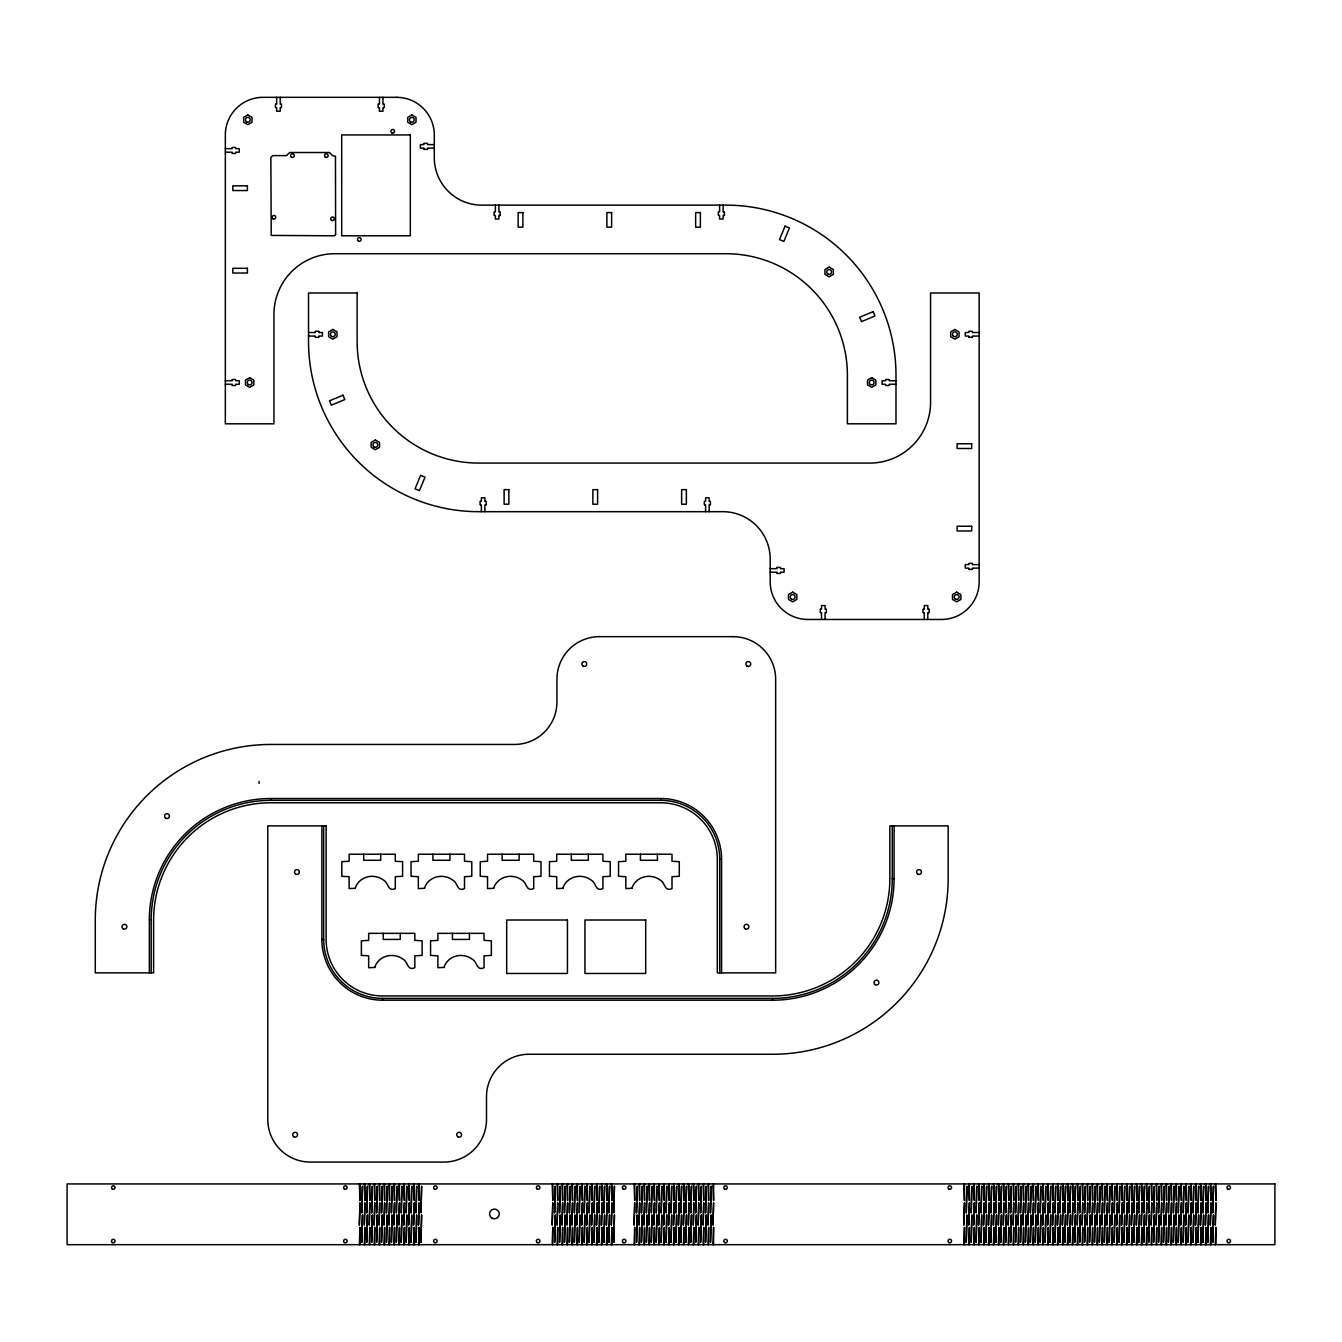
<?xml version="1.0" encoding="UTF-8"?>
<svg xmlns="http://www.w3.org/2000/svg" width="1342" height="1342" viewBox="0 0 1342 1342"><rect width="100%" height="100%" fill="white"/><g stroke="black" fill="none" stroke-linecap="round" stroke-linejoin="round"><path stroke-width="1.5" d="M275.731 104.072L276.704 104.072L276.704 97.329M281.199 104.072L280.226 104.072L280.226 97.329M378.461 104.072L379.434 104.072L379.434 97.329M383.929 104.072L382.956 104.072L382.956 97.329M275.731 107.712L276.704 107.712L276.704 111.235L280.226 111.235L280.226 107.712L281.199 107.712M378.461 107.712L379.434 107.712L379.434 111.235L382.956 111.235L382.956 107.712L383.929 107.712M424.223 143.326L427.259 143.326M434.305 144.601L427.561 144.601L427.561 143.628M232.401 147.402L235.437 147.402M434.305 148.123L427.561 148.123L427.561 149.096M225.339 148.677L232.082 148.677L232.082 147.704M424.223 149.398L427.259 149.398M225.339 152.2L232.082 152.2L232.082 153.173M232.401 153.474L235.437 153.474M494.41 211.868L495.383 211.868L495.383 205.125M499.878 211.868L498.905 211.868L498.905 205.125M718.641 211.868L719.614 211.868L719.614 205.125M724.11 211.868L723.137 211.868L723.137 205.125M494.41 215.508L495.383 215.508L495.383 219.031L498.905 219.031L498.905 215.508L499.878 215.508M718.641 215.508L719.614 215.508L719.614 219.031L723.137 219.031L723.137 215.508L724.11 215.508M315.571 331.256L318.608 331.256M969.075 331.256L972.111 331.256M308.526 332.531L315.269 332.531L315.269 331.558M979.157 332.531L972.413 332.531L972.413 331.558M308.526 336.054L315.269 336.054L315.269 337.027M979.157 336.054L972.413 336.054L972.413 337.027M315.571 337.328L318.608 337.328M969.075 337.328L972.111 337.328M232.401 379.467L235.437 379.467M885.905 379.467L888.941 379.467M225.339 380.742L232.082 380.742L232.082 379.769M895.986 380.742L889.243 380.742L889.243 379.769M225.339 384.265L232.082 384.265L232.082 385.238M895.986 384.265L889.243 384.265L889.243 385.238M232.401 385.54L235.437 385.54M885.905 385.54L888.941 385.54M480.402 501.287L481.375 501.287L481.375 497.765L484.898 497.765L484.898 501.287L485.871 501.287M704.634 501.287L705.607 501.287L705.607 497.765L709.13 497.765L709.13 501.287L710.103 501.287M480.402 504.928L481.375 504.928L481.375 511.671M485.871 504.928L484.898 504.928L484.898 511.671M704.634 504.928L705.607 504.928L705.607 511.671M710.103 504.928L709.13 504.928L709.13 511.671M969.075 563.321L972.111 563.321M979.157 564.596L972.413 564.596L972.413 563.623M777.236 567.398L780.272 567.398M979.157 568.119L972.413 568.119L972.413 569.092M770.191 568.673L776.934 568.673L776.934 567.7M969.075 569.394L972.111 569.394M770.191 572.195L776.934 572.195L776.934 573.168M777.236 573.47L780.272 573.47M820.566 609.083L821.539 609.083L821.539 605.561L825.062 605.561L825.062 609.083L826.035 609.083M923.313 609.083L924.286 609.083L924.286 605.561L927.808 605.561L927.808 609.083L928.781 609.083M820.566 612.724L821.539 612.724L821.539 619.467M826.035 612.724L825.062 612.724L825.062 619.467M923.313 612.724L924.286 612.724L924.286 619.467M928.781 612.724L927.808 612.724L927.808 619.467M149.348 972.866L149.348 920.025A121.485 121.485 0 0 1 270.832 798.524L660.834 798.524A60.742 60.742 0 0 1 721.577 859.283L721.577 972.866M151.176 972.866L151.176 920.025A119.673 119.673 0 0 1 270.832 800.352L660.834 800.352A58.931 58.931 0 0 1 719.748 859.283L719.748 972.866M719.748 859.283L721.577 859.283M323.69 825.867L323.69 939.45A58.931 58.931 0 0 0 382.604 998.381L772.606 998.381A119.673 119.673 0 0 0 892.262 878.708L894.091 878.708L894.091 825.867M149.348 920.025L151.176 920.025M321.862 825.867L321.862 939.45L323.69 939.45M321.862 939.45A60.742 60.742 0 0 0 382.604 1000.193L772.606 1000.193A121.485 121.485 0 0 0 894.091 878.708M1215.902 1183.929L1215.902 1200.57L1215.282 1183.929M1215.902 1244.671L1215.902 1227.309L1215.282 1244.671M1210.97 1183.929L1210.97 1200.57L1210.35 1183.929M1210.97 1244.671L1210.97 1227.309L1210.35 1244.671M1206.039 1183.929L1206.039 1200.57L1205.435 1183.929M1206.039 1244.671L1206.039 1227.309L1205.435 1244.671M1201.107 1183.929L1201.107 1200.57L1200.503 1183.929M1201.107 1244.671L1201.107 1227.309L1200.503 1244.671M1196.175 1183.929L1196.175 1200.57L1195.571 1183.929M1196.175 1244.671L1196.175 1227.309L1195.571 1244.671M1191.243 1183.929L1191.243 1200.57L1190.639 1183.929M1191.243 1244.671L1191.243 1227.309L1190.639 1244.671M1186.311 1183.929L1186.311 1200.57L1185.707 1183.929M1186.311 1244.671L1186.311 1227.309L1185.707 1244.671M1181.379 1183.929L1181.379 1200.57L1180.775 1183.929M1181.379 1244.671L1181.379 1227.309L1180.775 1244.671M1176.448 1183.929L1176.448 1200.57L1175.844 1183.929M1176.448 1244.671L1176.448 1227.309L1175.844 1244.671M1171.516 1183.929L1171.516 1200.57L1170.912 1183.929M1171.516 1244.671L1171.516 1227.309L1170.912 1244.671M1166.584 1183.929L1166.584 1200.57L1165.98 1183.929M1166.584 1244.671L1166.584 1227.309L1165.98 1244.671M1161.652 1183.929L1161.652 1200.57L1161.048 1183.929M1161.652 1244.671L1161.652 1227.309L1161.048 1244.671M1156.737 1183.929L1156.737 1200.57L1156.116 1183.929M1156.737 1244.671L1156.737 1227.309L1156.116 1244.671M1151.805 1183.929L1151.805 1200.57L1151.184 1183.929M1151.805 1244.671L1151.805 1227.309L1151.184 1244.671M1146.873 1183.929L1146.873 1200.57L1146.253 1183.929M1146.873 1244.671L1146.873 1227.309L1146.253 1244.671M1141.941 1183.929L1141.941 1200.57L1141.337 1183.929M1141.941 1244.671L1141.941 1227.309L1141.337 1244.671M1137.009 1183.929L1137.009 1200.57L1136.406 1183.929M1137.009 1244.671L1137.009 1227.309L1136.406 1244.671M1132.078 1183.929L1132.078 1200.57L1131.474 1183.929M1132.078 1244.671L1132.078 1227.309L1131.474 1244.671M1127.146 1183.929L1127.146 1200.57L1126.542 1183.929M1127.146 1244.671L1127.146 1227.309L1126.542 1244.671M1122.214 1183.929L1122.214 1200.57L1121.61 1183.929M1122.214 1244.671L1122.214 1227.309L1121.61 1244.671M1117.282 1183.929L1117.282 1200.57L1116.678 1183.929M1117.282 1244.671L1117.282 1227.309L1116.678 1244.671M1112.35 1183.929L1112.35 1200.57L1111.746 1183.929M1112.35 1244.671L1112.35 1227.309L1111.746 1244.671M1107.418 1183.929L1107.418 1200.57L1106.814 1183.929M1107.418 1244.671L1107.418 1227.309L1106.814 1244.671M1102.487 1183.929L1102.487 1200.57L1101.883 1183.929M1102.487 1244.671L1102.487 1227.309L1101.883 1244.671M1097.555 1183.929L1097.555 1200.57L1096.951 1183.929M1097.555 1244.671L1097.555 1227.309L1096.951 1244.671M1092.64 1183.929L1092.64 1200.57L1092.019 1183.929M1092.64 1244.671L1092.64 1227.309L1092.019 1244.671M1087.708 1183.929L1087.708 1200.57L1087.087 1183.929M1087.708 1244.671L1087.708 1227.309L1087.087 1244.671M1082.776 1183.929L1082.776 1200.57L1082.155 1183.929M1082.776 1244.671L1082.776 1227.309L1082.155 1244.671M1077.844 1183.929L1077.844 1200.57L1077.24 1183.929M1077.844 1244.671L1077.844 1227.309L1077.24 1244.671M1072.912 1183.929L1072.912 1200.57L1072.308 1183.929M1072.912 1244.671L1072.912 1227.309L1072.308 1244.671M1067.98 1183.929L1067.98 1200.57L1067.376 1183.929M1067.98 1244.671L1067.98 1227.309L1067.376 1244.671M1063.049 1183.929L1063.049 1200.57L1062.445 1183.929M1063.049 1244.671L1063.049 1227.309L1062.445 1244.671M1058.117 1183.929L1058.117 1200.57L1057.513 1183.929M1058.117 1244.671L1058.117 1227.309L1057.513 1244.671M1053.185 1183.929L1053.185 1200.57L1052.581 1183.929M1053.185 1244.671L1053.185 1227.309L1052.581 1244.671M1048.253 1183.929L1048.253 1200.57L1047.649 1183.929M1048.253 1244.671L1048.253 1227.309L1047.649 1244.671M1043.321 1183.929L1043.321 1200.57L1042.717 1183.929M1043.321 1244.671L1043.321 1227.309L1042.717 1244.671M1038.389 1183.929L1038.389 1200.57L1037.785 1183.929M1038.389 1244.671L1038.389 1227.309L1037.785 1244.671M1033.457 1183.929L1033.457 1200.57L1032.854 1183.929M1033.457 1244.671L1033.457 1227.309L1032.854 1244.671M1028.542 1183.929L1028.542 1200.57L1027.922 1183.929M1028.542 1244.671L1028.542 1227.309L1027.922 1244.671M1023.611 1183.929L1023.611 1200.57L1022.99 1183.929M1023.611 1244.671L1023.611 1227.309L1022.99 1244.671M1018.679 1183.929L1018.679 1200.57L1018.058 1183.929M1018.679 1244.671L1018.679 1227.309L1018.058 1244.671M1013.747 1183.929L1013.747 1200.57L1013.143 1183.929M1013.747 1244.671L1013.747 1227.309L1013.143 1244.671M1008.815 1183.929L1008.815 1200.57L1008.211 1183.929M1008.815 1244.671L1008.815 1227.309L1008.211 1244.671M1003.883 1183.929L1003.883 1200.57L1003.279 1183.929M1003.883 1244.671L1003.883 1227.309L1003.279 1244.671M998.951 1183.929L998.951 1200.57L998.347 1183.929M998.951 1244.671L998.951 1227.309L998.347 1244.671M994.019 1183.929L994.019 1200.57L993.416 1183.929M994.019 1244.671L994.019 1227.309L993.416 1244.671M989.088 1183.929L989.088 1200.57L988.484 1183.929M989.088 1244.671L989.088 1227.309L988.484 1244.671M984.156 1183.929L984.156 1200.57L983.552 1183.929M984.156 1244.671L984.156 1227.309L983.552 1244.671M979.224 1183.929L979.224 1200.57L978.62 1183.929M979.224 1244.671L979.224 1227.309L978.62 1244.671M974.292 1183.929L974.292 1200.57L973.688 1183.929M974.292 1244.671L974.292 1227.309L973.688 1244.671M969.36 1183.929L969.36 1200.57L968.756 1183.929M969.36 1244.671L969.36 1227.309L968.756 1244.671M968.773 331.558L968.773 332.531L965.25 332.531L965.25 336.054L968.773 336.054L968.773 337.027M968.773 563.623L968.773 564.596L965.25 564.596L965.25 568.119L968.773 568.119L968.773 569.092M964.445 1183.929L964.445 1200.57L963.824 1183.929M964.445 1244.671L964.445 1227.309L963.824 1244.671M929.083 609.385L929.083 612.422M923.011 609.385L923.011 612.422M892.262 825.867L892.262 878.708M885.586 379.769L885.586 380.742L882.063 380.742L882.063 384.265L885.586 384.265L885.586 385.238M826.337 609.385L826.337 612.422M820.264 609.385L820.264 612.422M780.574 567.7L780.574 568.673L784.097 568.673L784.097 572.195L780.574 572.195L780.574 573.168M772.606 998.381L772.606 1000.193M724.412 212.17L724.412 215.206M718.339 212.17L718.339 215.206M713.592 1183.929L713.592 1200.57L712.988 1183.929M713.592 1244.671L713.592 1227.309L712.988 1244.671M710.404 501.589L710.404 504.626M708.66 1183.929L708.66 1200.57L708.056 1183.929M708.66 1244.671L708.66 1227.309L708.056 1244.671M704.332 501.589L704.332 504.626M703.745 1183.929L703.745 1200.57L703.124 1183.929M703.745 1244.671L703.745 1227.309L703.124 1244.671M698.813 1183.929L698.813 1200.57L698.192 1183.929M698.813 1244.671L698.813 1227.309L698.192 1244.671M693.881 1183.929L693.881 1200.57L693.26 1183.929M693.881 1244.671L693.881 1227.309L693.26 1244.671M688.949 1183.929L688.949 1200.57L688.345 1183.929M688.949 1244.671L688.949 1227.309L688.345 1244.671M684.017 1183.929L684.017 1200.57L683.413 1183.929M684.017 1244.671L684.017 1227.309L683.413 1244.671M679.086 1183.929L679.086 1200.57L678.482 1183.929M679.086 1244.671L679.086 1227.309L678.482 1244.671M674.154 1183.929L674.154 1200.57L673.55 1183.929M674.154 1244.671L674.154 1227.309L673.55 1244.671M669.222 1183.929L669.222 1200.57L668.618 1183.929M669.222 1244.671L669.222 1227.309L668.618 1244.671M664.29 1183.929L664.29 1200.57L663.686 1183.929M664.29 1244.671L664.29 1227.309L663.686 1244.671M660.834 798.524L660.834 800.352M659.358 1183.929L659.358 1200.57L658.754 1183.929M659.358 1244.671L659.358 1227.309L658.754 1244.671M657.412 854.217L657.412 860.289L640.402 860.289L640.402 854.217M654.426 1183.929L654.426 1200.57L653.822 1183.929M654.426 1244.671L654.426 1227.309L653.822 1244.671M649.494 1183.929L649.494 1200.57L648.891 1183.929M649.494 1244.671L649.494 1227.309L648.891 1244.671M644.563 1183.929L644.563 1200.57L643.959 1183.929M644.563 1244.671L644.563 1227.309L643.959 1244.671M639.648 1183.929L639.648 1200.57L639.027 1183.929M639.648 1244.671L639.648 1227.309L639.027 1244.671M634.716 1183.929L634.716 1200.57L634.095 1183.929M634.716 1244.671L634.716 1227.309L634.095 1244.671M611.952 1183.929L611.952 1200.57L611.348 1183.929M611.952 1244.671L611.952 1227.309L611.348 1244.671M607.02 1183.929L607.02 1200.57L606.416 1183.929M607.02 1244.671L607.02 1227.309L606.416 1244.671M602.088 1183.929L602.088 1200.57L601.484 1183.929M602.088 1244.671L602.088 1227.309L601.484 1244.671M597.156 1183.929L597.156 1200.57L596.553 1183.929M597.156 1244.671L597.156 1227.309L596.553 1244.671M592.225 1183.929L592.225 1200.57L591.621 1183.929M592.225 1244.671L592.225 1227.309L591.621 1244.671M588.333 854.217L588.333 860.289L571.323 860.289L571.323 854.217M587.31 1183.929L587.31 1200.57L586.689 1183.929M587.31 1244.671L587.31 1227.309L586.689 1244.671M582.378 1183.929L582.378 1200.57L581.757 1183.929M582.378 1244.671L582.378 1227.309L581.757 1244.671M577.446 1183.929L577.446 1200.57L576.842 1183.929M577.446 1244.671L577.446 1227.309L576.842 1244.671M572.514 1183.929L572.514 1200.57L571.91 1183.929M572.514 1244.671L572.514 1227.309L571.91 1244.671M567.582 1183.929L567.582 1200.57L566.978 1183.929M567.582 1244.671L567.582 1227.309L566.978 1244.671M562.65 1183.929L562.65 1200.57L562.046 1183.929M562.65 1244.671L562.65 1227.309L562.046 1244.671M557.718 1183.929L557.718 1200.57L557.115 1183.929M557.718 1244.671L557.718 1227.309L557.115 1244.671M552.787 1183.929L552.787 1200.57L552.183 1183.929M552.787 1244.671L552.787 1227.309L552.183 1244.671M519.119 854.217L519.119 860.289L502.109 860.289L502.109 854.217M500.18 212.17L500.18 215.206M494.108 212.17L494.108 215.206M486.173 501.589L486.173 504.626M480.1 501.589L480.1 504.626M469.465 933.344L469.465 939.417L452.455 939.417L452.455 933.344M449.922 854.217L449.922 860.289L432.912 860.289L432.912 854.217M423.921 143.628L423.921 144.601L420.398 144.601L420.398 148.123L423.921 148.123L423.921 149.096M419.14 1183.929L419.14 1200.57L418.536 1183.929M419.14 1244.671L419.14 1227.309L418.536 1244.671M414.225 1183.929L414.225 1200.57L413.604 1183.929M414.225 1244.671L414.225 1227.309L413.604 1244.671M409.293 1183.929L409.293 1200.57L408.673 1183.929M409.293 1244.671L409.293 1227.309L408.673 1244.671M404.361 1183.929L404.361 1200.57L403.741 1183.929M404.361 1244.671L404.361 1227.309L403.741 1244.671M400.251 933.344L400.251 939.417L383.242 939.417L383.242 933.344M399.43 1183.929L399.43 1200.57L398.826 1183.929M399.43 1244.671L399.43 1227.309L398.826 1244.671M394.498 1183.929L394.498 1200.57L393.894 1183.929M394.498 1244.671L394.498 1227.309L393.894 1244.671M389.566 1183.929L389.566 1200.57L388.962 1183.929M389.566 1244.671L389.566 1227.309L388.962 1244.671M384.634 1183.929L384.634 1200.57L384.03 1183.929M384.634 1244.671L384.634 1227.309L384.03 1244.671M384.231 104.374L384.231 107.41M382.604 998.381L382.604 1000.193M380.709 854.217L380.709 860.289L363.699 860.289L363.699 854.217M379.702 1183.929L379.702 1200.57L379.098 1183.929M379.702 1244.671L379.702 1227.309L379.098 1244.671M378.159 104.374L378.159 107.41M374.77 1183.929L374.77 1200.57L374.166 1183.929M374.77 1244.671L374.77 1227.309L374.166 1244.671M369.838 1183.929L369.838 1200.57L369.235 1183.929M369.838 1244.671L369.838 1227.309L369.235 1244.671M364.907 1183.929L364.907 1200.57L364.303 1183.929M364.907 1244.671L364.907 1227.309L364.303 1244.671M359.975 1183.929L359.975 1200.57L359.371 1183.929M359.975 1244.671L359.975 1227.309L359.371 1244.671M318.91 331.558L318.91 332.531L322.432 332.531L322.432 336.054L318.91 336.054L318.91 337.027M281.501 104.374L281.501 107.41M275.429 104.374L275.429 107.41M270.832 798.524L270.832 800.352M259.073 781.497L259.073 783.309M235.739 147.704L235.739 148.677L239.262 148.677L239.262 152.2L235.739 152.2L235.739 153.173M235.739 379.769L235.739 380.742L239.262 380.742L239.262 384.265L235.739 384.265L235.739 385.238M335.617 234.582L334.41 235.789L271.218 235.42L270.866 157.45L272.711 155.605L286.584 155.605L289.671 152.518L329.444 152.518L332.531 155.605L335.466 156.226L335.617 234.582M355.278 888.303L349.121 888.605L349.121 876.712L341.824 876.276L341.824 861.681L349.121 861.245L349.121 854.217L395.286 854.217L395.286 861.245L402.583 861.681L402.583 876.276L395.286 876.712L395.286 888.605C387.502 892.094 388.677 882.466 383.376 879.983C380.272 877.651 376.414 876.41 372.539 876.343C365.041 876.074 357.274 880.855 355.278 888.303M374.821 967.431L368.664 967.733L368.664 955.839L361.384 955.387L361.384 940.809L368.664 940.373L368.664 933.344L414.829 933.344L414.829 940.373L422.126 940.809L422.126 955.387L414.829 955.839L414.829 967.733C407.045 971.222 408.22 961.593 402.919 959.111C399.815 956.779 395.957 955.538 392.099 955.47C384.6 955.202 376.817 959.983 374.821 967.431M424.491 888.303L418.335 888.605L418.335 876.712L411.038 876.276L411.038 861.681L418.335 861.245L418.335 854.217L464.5 854.217L464.5 861.245L471.78 861.681L471.78 876.276L464.5 876.712L464.5 888.605C456.699 892.094 457.874 882.466 452.573 879.983C449.486 877.651 445.628 876.41 441.753 876.343C434.254 876.074 426.488 880.855 424.491 888.303M444.034 967.431L437.878 967.733L437.878 955.839L430.581 955.387L430.581 940.809L437.878 940.373L437.878 933.344L484.043 933.344L484.043 940.373L491.34 940.809L491.34 955.387L484.043 955.839L484.043 967.733C476.259 971.222 477.433 961.593 472.132 959.111C469.029 956.779 465.171 955.538 461.296 955.47C453.797 955.202 446.03 959.983 444.034 967.431M493.688 888.303L487.532 888.605L487.532 876.712L480.251 876.276L480.251 861.681L487.532 861.245L487.532 854.217L533.697 854.217L533.697 861.245L540.994 861.681L540.994 876.276L533.697 876.712L533.697 888.605C525.913 892.094 527.087 882.466 521.786 879.983C518.7 877.651 514.825 876.41 510.967 876.343C503.468 876.074 495.684 880.855 493.688 888.303M562.902 888.303L556.745 888.605L556.745 876.712L549.448 876.276L549.448 861.681L556.745 861.245L556.745 854.217L602.91 854.217L602.91 861.245L610.207 861.681L610.207 876.276L602.91 876.712L602.91 888.605C595.127 892.094 596.301 882.466 591 879.983C587.897 877.651 584.038 876.41 580.163 876.343C572.665 876.074 564.898 880.855 562.902 888.303M631.981 888.303L625.825 888.605L625.825 876.712L618.545 876.276L618.545 861.681L625.825 861.245L625.825 854.217L671.99 854.217L671.99 861.245L679.287 861.681L679.287 876.276L671.99 876.712L671.99 888.605C664.206 892.094 665.38 882.466 660.079 879.983C656.976 877.651 653.118 876.41 649.26 876.343C641.761 876.074 633.978 880.855 631.981 888.303M420.633 475.37L415.047 488.84L419.425 490.652L425.011 477.182L420.633 475.37M785.07 226.144L779.501 239.614L783.879 241.426L789.448 227.955L785.07 226.144M247.817 114.959L243.623 117.375L243.623 122.223L247.817 124.638L252.011 122.223L252.011 117.375L247.817 114.959M411.843 114.959L407.649 117.375L407.649 122.223L411.843 124.638L416.02 122.223L416.02 117.375L411.843 114.959M332.816 329.461L328.639 331.877L328.639 336.708L332.816 339.14L337.01 336.708L337.01 331.877L332.816 329.461M249.646 377.656L245.452 380.088L245.452 384.919L249.646 387.335L253.839 384.919L253.839 380.088L249.646 377.656M375.341 440.008L371.147 442.424L371.147 447.272L375.341 449.687L379.534 447.272L379.534 442.424L375.341 440.008M829.155 267.108L824.961 269.524L824.961 274.355L829.155 276.788L833.348 274.355L833.348 269.524L829.155 267.108M871.679 377.656L867.486 380.088L867.486 384.919L871.679 387.335L875.873 384.919L875.873 380.088L871.679 377.656M954.867 329.461L950.673 331.877L950.673 336.708L954.867 339.14L959.06 336.708L959.06 331.877L954.867 329.461M792.669 592.158L788.475 594.573L788.475 599.421L792.669 601.837L796.863 599.421L796.863 594.573L792.669 592.158M956.678 592.158L952.501 594.573L952.501 599.421L956.678 601.837L960.872 599.421L960.872 594.573L956.678 592.158M343.015 395.185L329.545 400.772L331.357 405.15L344.827 399.564L343.015 395.185M873.156 311.646L859.685 317.232L861.497 321.61L874.967 316.024L873.156 311.646M396.645 97.329L263.015 97.329A37.66 37.66 0 0 0 225.339 134.988L225.339 423.804L273.936 423.804L273.936 314.464A60.742 60.742 0 0 1 334.695 253.722L725.888 253.722A121.485 121.485 0 0 1 847.389 375.206L847.389 423.804L895.986 423.804L895.986 375.206A170.082 170.082 0 0 0 725.888 205.125L481.694 205.125A47.389 47.389 0 0 1 434.305 157.735L434.305 134.988A37.66 37.66 0 0 0 396.645 97.329M410.333 134.938L341.69 134.938L341.69 235.789L410.333 235.789L410.333 134.938M247.398 185.817L232.82 185.817L232.82 190.547L247.398 190.547L247.398 185.817M522.877 212.59L518.146 212.59L518.146 227.167L522.877 227.167L522.877 212.59M611.633 212.59L606.886 212.59L606.886 227.167L611.633 227.167L611.633 212.59M700.373 212.59L695.642 212.59L695.642 227.167L700.373 227.167L700.373 212.59M247.398 268.299L232.82 268.299L232.82 273.03L247.398 273.03L247.398 268.299M357.123 292.992L308.526 292.992L308.526 341.589A170.082 170.082 0 0 0 478.608 511.671L722.818 511.671A47.389 47.389 0 0 1 770.191 559.06L770.191 581.807A37.66 37.66 0 0 0 807.85 619.467L941.497 619.467A37.66 37.66 0 0 0 979.157 581.807L979.157 292.992L930.56 292.992L930.56 402.332A60.742 60.742 0 0 1 869.817 463.074L478.608 463.074A121.485 121.485 0 0 1 357.123 341.589L357.123 292.925M971.692 443.766L957.114 443.766L957.114 448.496L971.692 448.496L971.692 443.766M508.87 489.629L504.122 489.629L504.122 504.206L508.87 504.206L508.87 489.629M597.609 489.629L592.879 489.629L592.879 504.206L597.609 504.206L597.609 489.629M686.366 489.629L681.635 489.629L681.635 504.206L686.366 504.206L686.366 489.629M971.692 526.249L957.114 526.249L957.114 530.979L971.692 530.979L971.692 526.249M733.118 636.662L599.471 636.662A42.525 42.525 0 0 0 556.947 679.186L556.947 701.95A42.525 42.525 0 0 1 514.439 744.458L270.832 744.458A175.55 175.55 0 0 0 95.282 920.025L95.282 972.866L153.609 972.866L153.609 920.025A117.24 117.24 0 0 1 270.832 802.784L660.834 802.784A56.498 56.498 0 0 1 717.316 859.283L717.316 972.866L775.642 972.866L775.642 679.186A42.525 42.525 0 0 0 733.118 636.662M326.123 825.867L267.796 825.867L267.796 1119.547A42.525 42.525 0 0 0 310.321 1162.071L443.967 1162.071A42.525 42.525 0 0 0 486.492 1119.547L486.492 1096.783A42.525 42.525 0 0 1 529.016 1054.258L772.606 1054.258A175.55 175.55 0 0 0 948.157 878.708L948.157 825.867L889.847 825.867L889.847 878.708A117.24 117.24 0 0 1 772.606 995.949L382.604 995.949A56.498 56.498 0 0 1 326.123 939.45L326.123 825.867M567.431 920.008L506.689 920.008L506.689 973.47L567.431 973.47L567.431 920.008M645.687 920.008L584.944 920.008L584.944 973.47L645.687 973.47L645.687 920.008M1274.9 1183.929L67.1 1183.929L67.1 1244.671L1274.9 1244.671L1274.9 1183.929M362.441 1186.362L361.837 1212.732L362.441 1186.362M367.373 1186.362L366.769 1212.732L367.373 1186.362M372.304 1186.362L371.7 1212.732L372.304 1186.362M377.236 1186.362L376.632 1212.732L377.236 1186.362M382.168 1186.362L381.564 1212.732L382.168 1186.362M387.1 1186.362L386.496 1212.732L387.1 1186.362M392.032 1186.362L391.428 1212.732L392.032 1186.362M396.964 1186.362L396.36 1212.732L396.964 1186.362M401.895 1186.362L401.275 1212.732L401.895 1186.362M406.827 1186.362L406.207 1212.732L406.827 1186.362M411.759 1186.362L411.138 1212.732L411.759 1186.362M416.674 1186.362L416.07 1212.732L416.674 1186.362M421.606 1186.362L421.002 1212.732L421.606 1186.362M555.252 1186.362L554.649 1212.732L555.252 1186.362M560.184 1186.362L559.58 1212.732L560.184 1186.362M565.116 1186.362L564.512 1212.732L565.116 1186.362M570.048 1186.362L569.444 1212.732L570.048 1186.362M574.98 1186.362L574.376 1212.732L574.98 1186.362M579.912 1186.362L579.291 1212.732L579.912 1186.362M584.844 1186.362L584.223 1212.732L584.844 1186.362M589.775 1186.362L589.155 1212.732L589.775 1186.362M594.691 1186.362L594.087 1212.732L594.691 1186.362M599.622 1186.362L599.018 1212.732L599.622 1186.362M604.554 1186.362L603.95 1212.732L604.554 1186.362M609.486 1186.362L608.882 1212.732L609.486 1186.362M614.418 1186.362L613.814 1212.732L614.418 1186.362M637.182 1186.362L636.561 1212.732L637.182 1186.362M642.097 1186.362L641.493 1212.732L642.097 1186.362M647.029 1186.362L646.425 1212.732L647.029 1186.362M651.96 1186.362L651.356 1212.732L651.96 1186.362M656.892 1186.362L656.288 1212.732L656.892 1186.362M661.824 1186.362L661.22 1212.732L661.824 1186.362M666.756 1186.362L666.152 1212.732L666.756 1186.362M671.688 1186.362L671.084 1212.732L671.688 1186.362M676.62 1186.362L676.016 1212.732L676.62 1186.362M681.551 1186.362L680.948 1212.732L681.551 1186.362M686.483 1186.362L685.879 1212.732L686.483 1186.362M691.415 1186.362L690.794 1212.732L691.415 1186.362M696.347 1186.362L695.726 1212.732L696.347 1186.362M701.279 1186.362L700.658 1212.732L701.279 1186.362M706.194 1186.362L705.59 1212.732L706.194 1186.362M711.126 1186.362L710.522 1212.732L711.126 1186.362M966.911 1186.362L966.29 1212.732L966.911 1186.362M971.826 1186.362L971.222 1212.732L971.826 1186.362M976.758 1186.362L976.154 1212.732L976.758 1186.362M981.69 1186.362L981.086 1212.732L981.69 1186.362M986.622 1186.362L986.018 1212.732L986.622 1186.362M991.553 1186.362L990.95 1212.732L991.553 1186.362M996.485 1186.362L995.881 1212.732L996.485 1186.362M1001.417 1186.362L1000.813 1212.732L1001.417 1186.362M1006.349 1186.362L1005.745 1212.732L1006.349 1186.362M1011.281 1186.362L1010.677 1212.732L1011.281 1186.362M1016.213 1186.362L1015.609 1212.732L1016.213 1186.362M1021.145 1186.362L1020.524 1212.732L1021.145 1186.362M1026.076 1186.362L1025.456 1212.732L1026.076 1186.362M1031.008 1186.362L1030.388 1212.732L1031.008 1186.362M1035.923 1186.362L1035.319 1212.732L1035.923 1186.362M1040.855 1186.362L1040.251 1212.732L1040.855 1186.362M1045.787 1186.362L1045.183 1212.732L1045.787 1186.362M1050.719 1186.362L1050.115 1212.732L1050.719 1186.362M1055.651 1186.362L1055.047 1212.732L1055.651 1186.362M1060.583 1186.362L1059.979 1212.732L1060.583 1186.362M1065.514 1186.362L1064.911 1212.732L1065.514 1186.362M1070.446 1186.362L1069.842 1212.732L1070.446 1186.362M1075.378 1186.362L1074.774 1212.732L1075.378 1186.362M1080.31 1186.362L1079.706 1212.732L1080.31 1186.362M1085.242 1186.362L1084.621 1212.732L1085.242 1186.362M1090.174 1186.362L1089.553 1212.732L1090.174 1186.362M1095.089 1186.362L1094.485 1212.732L1095.089 1186.362M1100.021 1186.362L1099.417 1212.732L1100.021 1186.362M1104.952 1186.362L1104.349 1212.732L1104.952 1186.362M1109.884 1186.362L1109.28 1212.732L1109.884 1186.362M1114.816 1186.362L1114.212 1212.732L1114.816 1186.362M1119.748 1186.362L1119.144 1212.732L1119.748 1186.362M1124.68 1186.362L1124.076 1212.732L1124.68 1186.362M1129.612 1186.362L1129.008 1212.732L1129.612 1186.362M1134.544 1186.362L1133.94 1212.732L1134.544 1186.362M1139.475 1186.362L1138.872 1212.732L1139.475 1186.362M1144.407 1186.362L1143.787 1212.732L1144.407 1186.362M1149.339 1186.362L1148.718 1212.732L1149.339 1186.362M1154.271 1186.362L1153.65 1212.732L1154.271 1186.362M1159.186 1186.362L1158.582 1212.732L1159.186 1186.362M1164.118 1186.362L1163.514 1212.732L1164.118 1186.362M1169.05 1186.362L1168.446 1212.732L1169.05 1186.362M1173.982 1186.362L1173.378 1212.732L1173.982 1186.362M1178.913 1186.362L1178.31 1212.732L1178.913 1186.362M1183.845 1186.362L1183.241 1212.732L1183.845 1186.362M1188.777 1186.362L1188.173 1212.732L1188.777 1186.362M1193.709 1186.362L1193.105 1212.732L1193.709 1186.362M1198.641 1186.362L1198.037 1212.732L1198.641 1186.362M1203.573 1186.362L1202.969 1212.732L1203.573 1186.362M1208.505 1186.362L1207.884 1212.732L1208.505 1186.362M1213.436 1186.362L1212.816 1212.732L1213.436 1186.362M359.975 1203.002L359.371 1224.877L359.975 1203.002M364.907 1203.002L364.303 1224.877L364.907 1203.002M369.838 1203.002L369.235 1224.877L369.838 1203.002M374.77 1203.002L374.166 1224.877L374.77 1203.002M379.702 1203.002L379.098 1224.877L379.702 1203.002M384.634 1203.002L384.03 1224.877L384.634 1203.002M389.566 1203.002L388.962 1224.877L389.566 1203.002M394.498 1203.002L393.894 1224.877L394.498 1203.002M399.43 1203.002L398.826 1224.877L399.43 1203.002M404.361 1203.002L403.741 1224.877L404.361 1203.002M409.293 1203.002L408.673 1224.877L409.293 1203.002M414.225 1203.002L413.604 1224.877L414.225 1203.002M419.14 1203.002L418.536 1224.877L419.14 1203.002M552.787 1203.002L552.183 1224.877L552.787 1203.002M557.718 1203.002L557.115 1224.877L557.718 1203.002M562.65 1203.002L562.046 1224.877L562.65 1203.002M567.582 1203.002L566.978 1224.877L567.582 1203.002M572.514 1203.002L571.91 1224.877L572.514 1203.002M577.446 1203.002L576.842 1224.877L577.446 1203.002M582.378 1203.002L581.757 1224.877L582.378 1203.002M587.31 1203.002L586.689 1224.877L587.31 1203.002M592.225 1203.002L591.621 1224.877L592.225 1203.002M597.156 1203.002L596.553 1224.877L597.156 1203.002M602.088 1203.002L601.484 1224.877L602.088 1203.002M607.02 1203.002L606.416 1224.877L607.02 1203.002M611.952 1203.002L611.348 1224.877L611.952 1203.002M634.716 1203.002L634.095 1224.877L634.716 1203.002M639.648 1203.002L639.027 1224.877L639.648 1203.002M644.563 1203.002L643.959 1224.877L644.563 1203.002M649.494 1203.002L648.891 1224.877L649.494 1203.002M654.426 1203.002L653.822 1224.877L654.426 1203.002M659.358 1203.002L658.754 1224.877L659.358 1203.002M664.29 1203.002L663.686 1224.877L664.29 1203.002M669.222 1203.002L668.618 1224.877L669.222 1203.002M674.154 1203.002L673.55 1224.877L674.154 1203.002M679.086 1203.002L678.482 1224.877L679.086 1203.002M684.017 1203.002L683.413 1224.877L684.017 1203.002M688.949 1203.002L688.345 1224.877L688.949 1203.002M693.881 1203.002L693.26 1224.877L693.881 1203.002M698.813 1203.002L698.192 1224.877L698.813 1203.002M703.745 1203.002L703.124 1224.877L703.745 1203.002M708.66 1203.002L708.056 1224.877L708.66 1203.002M713.592 1203.002L712.988 1224.877L713.592 1203.002M964.445 1203.002L963.824 1224.877L964.445 1203.002M969.36 1203.002L968.756 1224.877L969.36 1203.002M974.292 1203.002L973.688 1224.877L974.292 1203.002M979.224 1203.002L978.62 1224.877L979.224 1203.002M984.156 1203.002L983.552 1224.877L984.156 1203.002M989.088 1203.002L988.484 1224.877L989.088 1203.002M994.019 1203.002L993.416 1224.877L994.019 1203.002M998.951 1203.002L998.347 1224.877L998.951 1203.002M1003.883 1203.002L1003.279 1224.877L1003.883 1203.002M1008.815 1203.002L1008.211 1224.877L1008.815 1203.002M1013.747 1203.002L1013.143 1224.877L1013.747 1203.002M1018.679 1203.002L1018.058 1224.877L1018.679 1203.002M1023.611 1203.002L1022.99 1224.877L1023.611 1203.002M1028.542 1203.002L1027.922 1224.877L1028.542 1203.002M1033.457 1203.002L1032.854 1224.877L1033.457 1203.002M1038.389 1203.002L1037.785 1224.877L1038.389 1203.002M1043.321 1203.002L1042.717 1224.877L1043.321 1203.002M1048.253 1203.002L1047.649 1224.877L1048.253 1203.002M1053.185 1203.002L1052.581 1224.877L1053.185 1203.002M1058.117 1203.002L1057.513 1224.877L1058.117 1203.002M1063.049 1203.002L1062.445 1224.877L1063.049 1203.002M1067.98 1203.002L1067.376 1224.877L1067.98 1203.002M1072.912 1203.002L1072.308 1224.877L1072.912 1203.002M1077.844 1203.002L1077.24 1224.877L1077.844 1203.002M1082.776 1203.002L1082.155 1224.877L1082.776 1203.002M1087.708 1203.002L1087.087 1224.877L1087.708 1203.002M1092.64 1203.002L1092.019 1224.877L1092.64 1203.002M1097.555 1203.002L1096.951 1224.877L1097.555 1203.002M1102.487 1203.002L1101.883 1224.877L1102.487 1203.002M1107.418 1203.002L1106.814 1224.877L1107.418 1203.002M1112.35 1203.002L1111.746 1224.877L1112.35 1203.002M1117.282 1203.002L1116.678 1224.877L1117.282 1203.002M1122.214 1203.002L1121.61 1224.877L1122.214 1203.002M1127.146 1203.002L1126.542 1224.877L1127.146 1203.002M1132.078 1203.002L1131.474 1224.877L1132.078 1203.002M1137.009 1203.002L1136.406 1224.877L1137.009 1203.002M1141.941 1203.002L1141.337 1224.877L1141.941 1203.002M1146.873 1203.002L1146.253 1224.877L1146.873 1203.002M1151.805 1203.002L1151.184 1224.877L1151.805 1203.002M1156.737 1203.002L1156.116 1224.877L1156.737 1203.002M1161.652 1203.002L1161.048 1224.877L1161.652 1203.002M1166.584 1203.002L1165.98 1224.877L1166.584 1203.002M1171.516 1203.002L1170.912 1224.877L1171.516 1203.002M1176.448 1203.002L1175.844 1224.877L1176.448 1203.002M1181.379 1203.002L1180.775 1224.877L1181.379 1203.002M1186.311 1203.002L1185.707 1224.877L1186.311 1203.002M1191.243 1203.002L1190.639 1224.877L1191.243 1203.002M1196.175 1203.002L1195.571 1224.877L1196.175 1203.002M1201.107 1203.002L1200.503 1224.877L1201.107 1203.002M1206.039 1203.002L1205.435 1224.877L1206.039 1203.002M1210.97 1203.002L1210.35 1224.877L1210.97 1203.002M1215.902 1203.002L1215.282 1224.877L1215.902 1203.002M362.441 1215.147L361.837 1242.239L362.441 1215.147M367.373 1215.147L366.769 1242.239L367.373 1215.147M372.304 1215.147L371.7 1242.239L372.304 1215.147M377.236 1215.147L376.632 1242.239L377.236 1215.147M382.168 1215.147L381.564 1242.239L382.168 1215.147M387.1 1215.147L386.496 1242.239L387.1 1215.147M392.032 1215.147L391.428 1242.239L392.032 1215.147M396.964 1215.147L396.36 1242.239L396.964 1215.147M401.895 1215.147L401.275 1242.239L401.895 1215.147M406.827 1215.147L406.207 1242.239L406.827 1215.147M411.759 1215.147L411.138 1242.239L411.759 1215.147M416.674 1215.147L416.07 1242.239L416.674 1215.147M421.606 1215.147L421.002 1242.239L421.606 1215.147M555.252 1215.147L554.649 1242.239L555.252 1215.147M560.184 1215.147L559.58 1242.239L560.184 1215.147M565.116 1215.147L564.512 1242.239L565.116 1215.147M570.048 1215.147L569.444 1242.239L570.048 1215.147M574.98 1215.147L574.376 1242.239L574.98 1215.147M579.912 1215.147L579.291 1242.239L579.912 1215.147M584.844 1215.147L584.223 1242.239L584.844 1215.147M589.775 1215.147L589.155 1242.239L589.775 1215.147M594.691 1215.147L594.087 1242.239L594.691 1215.147M599.622 1215.147L599.018 1242.239L599.622 1215.147M604.554 1215.147L603.95 1242.239L604.554 1215.147M609.486 1215.147L608.882 1242.239L609.486 1215.147M614.418 1215.147L613.814 1242.239L614.418 1215.147M637.182 1215.147L636.561 1242.239L637.182 1215.147M642.097 1215.147L641.493 1242.239L642.097 1215.147M647.029 1215.147L646.425 1242.239L647.029 1215.147M651.96 1215.147L651.356 1242.239L651.96 1215.147M656.892 1215.147L656.288 1242.239L656.892 1215.147M661.824 1215.147L661.22 1242.239L661.824 1215.147M666.756 1215.147L666.152 1242.239L666.756 1215.147M671.688 1215.147L671.084 1242.239L671.688 1215.147M676.62 1215.147L676.016 1242.239L676.62 1215.147M681.551 1215.147L680.948 1242.239L681.551 1215.147M686.483 1215.147L685.879 1242.239L686.483 1215.147M691.415 1215.147L690.794 1242.239L691.415 1215.147M696.347 1215.147L695.726 1242.239L696.347 1215.147M701.279 1215.147L700.658 1242.239L701.279 1215.147M706.194 1215.147L705.59 1242.239L706.194 1215.147M711.126 1215.147L710.522 1242.239L711.126 1215.147M966.911 1215.147L966.29 1242.239L966.911 1215.147M971.826 1215.147L971.222 1242.239L971.826 1215.147M976.758 1215.147L976.154 1242.239L976.758 1215.147M981.69 1215.147L981.086 1242.239L981.69 1215.147M986.622 1215.147L986.018 1242.239L986.622 1215.147M991.553 1215.147L990.95 1242.239L991.553 1215.147M996.485 1215.147L995.881 1242.239L996.485 1215.147M1001.417 1215.147L1000.813 1242.239L1001.417 1215.147M1006.349 1215.147L1005.745 1242.239L1006.349 1215.147M1011.281 1215.147L1010.677 1242.239L1011.281 1215.147M1016.213 1215.147L1015.609 1242.239L1016.213 1215.147M1021.145 1215.147L1020.524 1242.239L1021.145 1215.147M1026.076 1215.147L1025.456 1242.239L1026.076 1215.147M1031.008 1215.147L1030.388 1242.239L1031.008 1215.147M1035.923 1215.147L1035.319 1242.239L1035.923 1215.147M1040.855 1215.147L1040.251 1242.239L1040.855 1215.147M1045.787 1215.147L1045.183 1242.239L1045.787 1215.147M1050.719 1215.147L1050.115 1242.239L1050.719 1215.147M1055.651 1215.147L1055.047 1242.239L1055.651 1215.147M1060.583 1215.147L1059.979 1242.239L1060.583 1215.147M1065.514 1215.147L1064.911 1242.239L1065.514 1215.147M1070.446 1215.147L1069.842 1242.239L1070.446 1215.147M1075.378 1215.147L1074.774 1242.239L1075.378 1215.147M1080.31 1215.147L1079.706 1242.239L1080.31 1215.147M1085.242 1215.147L1084.621 1242.239L1085.242 1215.147M1090.174 1215.147L1089.553 1242.239L1090.174 1215.147M1095.089 1215.147L1094.485 1242.239L1095.089 1215.147M1100.021 1215.147L1099.417 1242.239L1100.021 1215.147M1104.952 1215.147L1104.349 1242.239L1104.952 1215.147M1109.884 1215.147L1109.28 1242.239L1109.884 1215.147M1114.816 1215.147L1114.212 1242.239L1114.816 1215.147M1119.748 1215.147L1119.144 1242.239L1119.748 1215.147M1124.68 1215.147L1124.076 1242.239L1124.68 1215.147M1129.612 1215.147L1129.008 1242.239L1129.612 1215.147M1134.544 1215.147L1133.94 1242.239L1134.544 1215.147M1139.475 1215.147L1138.872 1242.239L1139.475 1215.147M1144.407 1215.147L1143.787 1242.239L1144.407 1215.147M1149.339 1215.147L1148.718 1242.239L1149.339 1215.147M1154.271 1215.147L1153.65 1242.239L1154.271 1215.147M1159.186 1215.147L1158.582 1242.239L1159.186 1215.147M1164.118 1215.147L1163.514 1242.239L1164.118 1215.147M1169.05 1215.147L1168.446 1242.239L1169.05 1215.147M1173.982 1215.147L1173.378 1242.239L1173.982 1215.147M1178.913 1215.147L1178.31 1242.239L1178.913 1215.147M1183.845 1215.147L1183.241 1242.239L1183.845 1215.147M1188.777 1215.147L1188.173 1242.239L1188.777 1215.147M1193.709 1215.147L1193.105 1242.239L1193.709 1215.147M1198.641 1215.147L1198.037 1242.239L1198.641 1215.147M1203.573 1215.147L1202.969 1242.239L1203.573 1215.147M1208.505 1215.147L1207.884 1242.239L1208.505 1215.147M1213.436 1215.147L1212.816 1242.239L1213.436 1215.147M1227.745 1189.029A1.761 1.761 0 0 0 1230.497 1187.704A1.761 1.761 0 0 0 1227.964 1185.993A1.761 1.761 0 0 0 1227.745 1189.029M1227.745 1242.491A1.761 1.761 0 0 0 1230.497 1241.149A1.761 1.761 0 0 0 1227.964 1239.454A1.761 1.761 0 0 0 1227.745 1242.491M165.754 818.251A2.432 2.432 0 0 0 169.394 816.137A2.432 2.432 0 0 0 165.754 814.04A2.432 2.432 0 0 0 165.754 818.251M583.082 666.102A2.432 2.432 0 0 0 586.722 664.005A2.432 2.432 0 0 0 583.082 661.891A2.432 2.432 0 0 0 583.082 666.102M747.091 666.102A2.432 2.432 0 0 0 750.732 664.005A2.432 2.432 0 0 0 747.091 661.891A2.432 2.432 0 0 0 747.091 666.102M123.229 928.815A2.432 2.432 0 0 0 126.869 926.701A2.432 2.432 0 0 0 123.229 924.604A2.432 2.432 0 0 0 123.229 928.815M745.263 928.815A2.432 2.432 0 0 0 748.903 926.701A2.432 2.432 0 0 0 745.263 924.604A2.432 2.432 0 0 0 745.263 928.815M373.982 446.869A2.432 2.432 0 0 0 377.773 445.024A2.432 2.432 0 0 0 374.284 442.659A2.432 2.432 0 0 0 373.982 446.869M953.508 336.305A2.432 2.432 0 0 0 957.282 334.46A2.432 2.432 0 0 0 953.793 332.111A2.432 2.432 0 0 0 953.508 336.305M331.608 336.406A2.432 2.432 0 0 0 335.248 334.292A2.432 2.432 0 0 0 331.608 332.195A2.432 2.432 0 0 0 331.608 336.406M791.461 599.102A2.432 2.432 0 0 0 795.101 596.989A2.432 2.432 0 0 0 791.461 594.892A2.432 2.432 0 0 0 791.461 599.102M955.47 599.102A2.432 2.432 0 0 0 959.111 596.989A2.432 2.432 0 0 0 955.47 594.892A2.432 2.432 0 0 0 955.47 599.102M295.592 874.045A2.432 2.432 0 0 0 299.383 872.199A2.432 2.432 0 0 0 295.894 869.834A2.432 2.432 0 0 0 295.592 874.045M917.643 874.045A2.432 2.432 0 0 0 921.417 872.199A2.432 2.432 0 0 0 917.945 869.834A2.432 2.432 0 0 0 917.643 874.045M293.781 1136.741A2.432 2.432 0 0 0 297.555 1134.896A2.432 2.432 0 0 0 294.083 1132.547A2.432 2.432 0 0 0 293.781 1136.741M457.79 1136.741A2.432 2.432 0 0 0 461.581 1134.896A2.432 2.432 0 0 0 458.092 1132.547A2.432 2.432 0 0 0 457.79 1136.741M248.287 384.517A2.432 2.432 0 0 0 252.061 382.671A2.432 2.432 0 0 0 248.589 380.323A2.432 2.432 0 0 0 248.287 384.517M870.472 384.6A2.432 2.432 0 0 0 874.112 382.504A2.432 2.432 0 0 0 870.472 380.39A2.432 2.432 0 0 0 870.472 384.6M246.609 121.904A2.432 2.432 0 0 0 250.249 119.807A2.432 2.432 0 0 0 246.609 117.693A2.432 2.432 0 0 0 246.609 121.904M410.618 121.904A2.432 2.432 0 0 0 414.259 119.807A2.432 2.432 0 0 0 410.618 117.693A2.432 2.432 0 0 0 410.618 121.904M358.398 241.006A1.828 1.828 0 0 0 361.132 239.43A1.828 1.828 0 0 0 358.398 237.853A1.828 1.828 0 0 0 358.398 241.006M391.797 132.875A1.828 1.828 0 0 0 394.531 131.298A1.828 1.828 0 0 0 391.797 129.721A1.828 1.828 0 0 0 391.797 132.875M325.334 157.115A1.828 1.828 0 0 0 328.169 155.739A1.828 1.828 0 0 0 325.569 153.961A1.828 1.828 0 0 0 325.334 157.115M291.432 157.115A1.828 1.828 0 0 0 294.267 155.739A1.828 1.828 0 0 0 291.65 153.961A1.828 1.828 0 0 0 291.432 157.115M331.625 220.39A1.828 1.828 0 0 0 334.343 218.813A1.828 1.828 0 0 0 331.625 217.236A1.828 1.828 0 0 0 331.625 220.39M273.03 218.847A1.828 1.828 0 0 0 275.764 217.27A1.828 1.828 0 0 0 273.03 215.693A1.828 1.828 0 0 0 273.03 218.847M827.796 273.953A2.432 2.432 0 0 0 831.587 272.124A2.432 2.432 0 0 0 828.098 269.759A2.432 2.432 0 0 0 827.796 273.953M875.118 984.592A2.432 2.432 0 0 0 878.893 982.763A2.432 2.432 0 0 0 875.42 980.398A2.432 2.432 0 0 0 875.118 984.592M112.392 1189.096A1.761 1.761 0 0 0 115.026 1187.569A1.761 1.761 0 0 0 112.392 1186.043A1.761 1.761 0 0 0 112.392 1189.096M112.392 1242.558A1.761 1.761 0 0 0 115.026 1241.031A1.761 1.761 0 0 0 112.392 1239.505A1.761 1.761 0 0 0 112.392 1242.558M724.68 1242.558A1.761 1.761 0 0 0 727.314 1241.031A1.761 1.761 0 0 0 724.68 1239.505A1.761 1.761 0 0 0 724.68 1242.558M623.258 1242.558A1.761 1.761 0 0 0 625.892 1241.031A1.761 1.761 0 0 0 623.258 1239.505A1.761 1.761 0 0 0 623.258 1242.558M537.253 1242.558A1.761 1.761 0 0 0 539.903 1241.031A1.761 1.761 0 0 0 537.253 1239.505A1.761 1.761 0 0 0 537.253 1242.558M434.523 1242.558A1.761 1.761 0 0 0 437.157 1241.031A1.761 1.761 0 0 0 434.523 1239.505A1.761 1.761 0 0 0 434.523 1242.558M344.458 1242.558A1.761 1.761 0 0 0 347.092 1241.031A1.761 1.761 0 0 0 344.458 1239.505A1.761 1.761 0 0 0 344.458 1242.558M724.68 1189.096A1.761 1.761 0 0 0 727.314 1187.569A1.761 1.761 0 0 0 724.68 1186.043A1.761 1.761 0 0 0 724.68 1189.096M623.258 1189.096A1.761 1.761 0 0 0 625.892 1187.569A1.761 1.761 0 0 0 623.258 1186.043A1.761 1.761 0 0 0 623.258 1189.096M537.253 1189.096A1.761 1.761 0 0 0 539.903 1187.569A1.761 1.761 0 0 0 537.253 1186.043A1.761 1.761 0 0 0 537.253 1189.096M434.405 1189.029A1.761 1.761 0 0 0 437.157 1187.704A1.761 1.761 0 0 0 434.623 1185.993A1.761 1.761 0 0 0 434.405 1189.029M344.458 1189.096A1.761 1.761 0 0 0 347.092 1187.569A1.761 1.761 0 0 0 344.458 1186.043A1.761 1.761 0 0 0 344.458 1189.096M491.994 1218.15A4.865 4.865 0 0 0 499.274 1213.94A4.865 4.865 0 0 0 491.994 1209.729A4.865 4.865 0 0 0 491.994 1218.15M948.911 1242.558A1.761 1.761 0 0 0 951.545 1241.031A1.761 1.761 0 0 0 948.911 1239.505A1.761 1.761 0 0 0 948.911 1242.558M948.794 1189.029A1.761 1.761 0 0 0 951.545 1187.704A1.761 1.761 0 0 0 949.012 1185.993A1.761 1.761 0 0 0 948.794 1189.029"/></g></svg>
